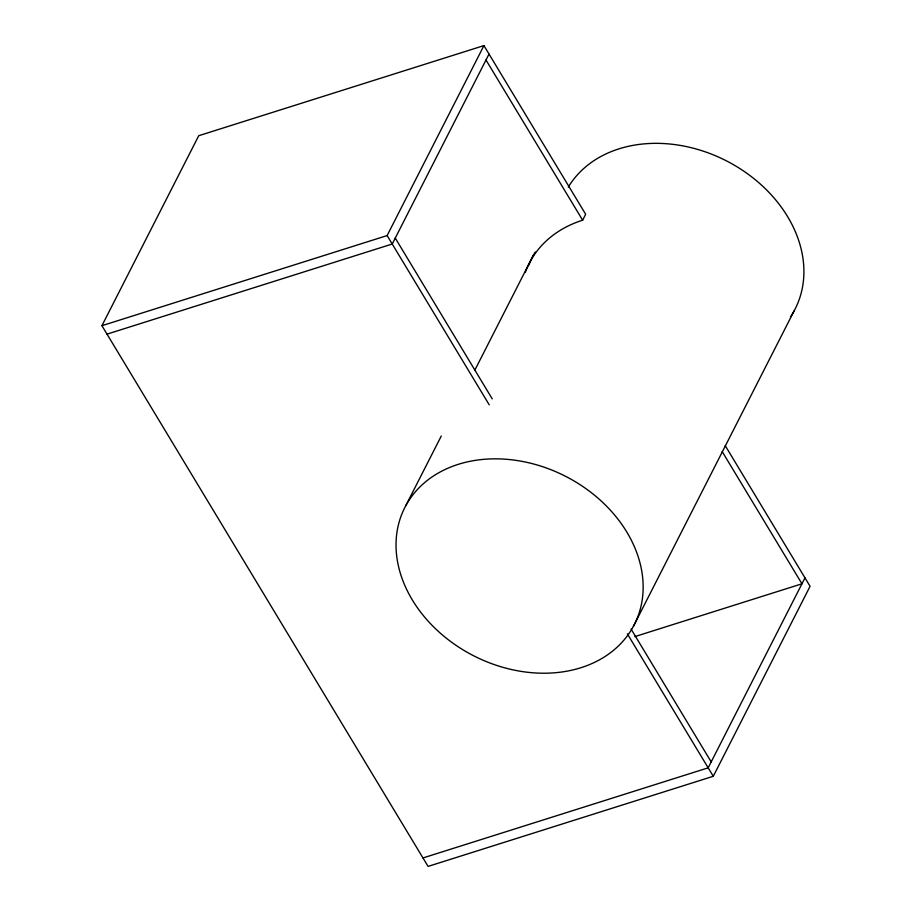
<?xml version="1.0" encoding="UTF-8"?>
<svg xmlns="http://www.w3.org/2000/svg" width="912" height="912" viewBox="0 0 912 912"><rect width="100%" height="100%" fill="white"/><g stroke="black" fill="none" stroke-linecap="round" stroke-linejoin="round"><path stroke-width="1.37" d="M725.177 445.569L810.073 586.313L713.275 776.283L428.07 866.4L101.927 325.687L198.725 135.717L483.93 45.6L585.664 214.263L582.643 220.202A128.82 100.822 27 0 0 525.289 272.414M101.927 325.687L387.133 235.57L483.93 45.6M489.026 54.047L392.228 244.017L107.023 334.134M405.772 505.693L441.283 436.004M474.856 370.112L533.6 254.813M633.395 626.362A128.82 100.822 27 0 0 504.37 459.135A128.82 100.822 27 0 0 420.991 612.59A128.82 100.822 27 0 0 633.395 626.362L794.147 310.867M804.977 577.866L708.179 767.836L422.974 857.953M634.9 636.587L801.956 583.805L722.144 451.508M485.993 59.987L582.643 220.202M395.249 238.078L492.241 398.886M631.115 629.12L711.2 761.908M387.133 235.57L489.22 404.814M627.353 633.84L713.275 776.283M528.743 265.324A128.82 100.822 27 0 1 535.264 252.043M568.313 187.074A128.82 100.822 27 0 1 734.502 165.289A128.82 100.822 27 0 1 790.419 317.034"/></g></svg>
